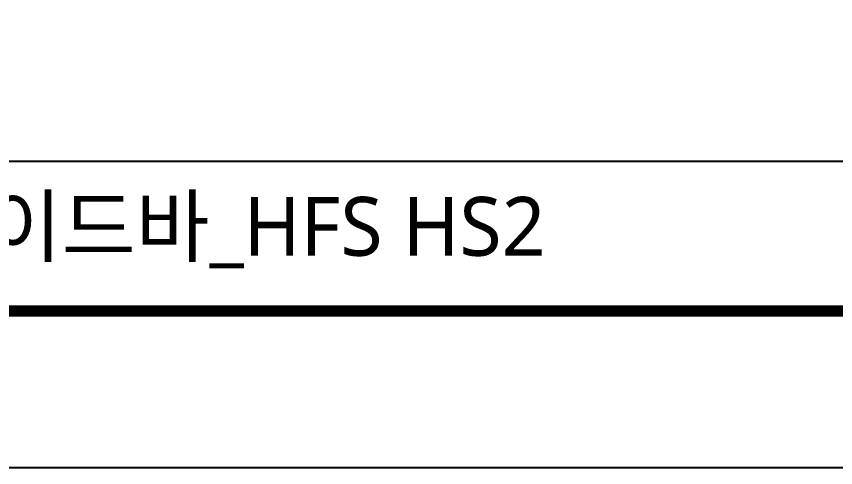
# Model space of a CAD drawing. Extents: x 16296660632 to 16296675328, y -37409619871 to -37409617329.
# Drawn here: x 16296674708.1 to 16296674907.9, y -37409618222.4 to -37409618112.3 of the extents above; entities that cross this region are included whole.
import ezdxf

# ---------------------------------------------------------------- set-up
doc = ezdxf.new("R2010")
doc.units = 0
doc.header["$LTSCALE"] = 10
doc.header["$MEASUREMENT"] = 0
doc.layers.get('0').update_dxf_attribs({"linetype": 'CONTINUOUS'})
doc.styles.add('Daelim Dimension', font='')
doc.styles.get('Daelim Dimension').set_extended_font_data('NanumGothic')

msp = doc.modelspace()

# ---------------------------------------------------------------- linework, layer by layer
at = {"color": 5}
msp.add_line((16296674128.47827, -37409618147.570061), (16296675109.75687, -37409618147.570061), dxfattribs=at)
at = {"ltscale": 0.5}
msp.add_lwpolyline([(16296674108.881821, -37409618222.388077), (16296675327.55382, -37409618222.388077), (16296675327.55382, -37409617329.444069), (16296674108.881821, -37409617329.444069)], close=True, dxfattribs=at)
at = {"color": 5, "linetype": 'ByBlock', "lineweight": 200, "const_width": 2.808}
msp.add_lwpolyline([(16296674128.47827, -37409618184.153008), (16296675307.83827, -37409618184.153008), (16296675307.83827, -37409617350.17701), (16296674128.47827, -37409617350.17701)], close=True, dxfattribs=at)

# ---------------------------------------------------------------- texts
at = {"color": 2, "insert": (16296674332.497589, -37409618156.317253), "char_height": 14.37345, "width": 686.06341894, "attachment_point": 1, "style": 'Daelim Dimension'}
msp.add_mtext('{\\fGulim|b0|i0|c129|p50;대림}B&Co Shower Program_Slide Bar_{\\fGulim|b0|i0|c129|p50;슬라이드바}_HFS HS2', dxfattribs=at)

doc.saveas('drawing.dxf')
